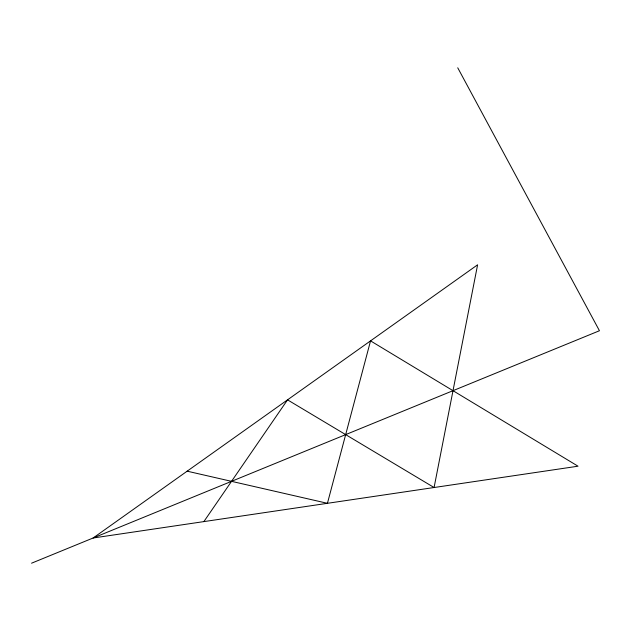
<?xml version="1.0" encoding="UTF-8"?>
<svg xmlns="http://www.w3.org/2000/svg" width="631" height="631" viewBox="0 0 631 631"><rect width="100%" height="100%" fill="white"/><g stroke="black" fill="none" stroke-linecap="round" stroke-linejoin="round"><path stroke-width="0.95" d="M203.86 521.608L287.539 399.849L434.081 487.518L477.604 264.799L93.104 538.006L578.035 466.206L370.547 340.874L327.434 503.309L187.155 471.176M31.55 563.199L599.45 330.739L457.743 67.801"/></g></svg>
